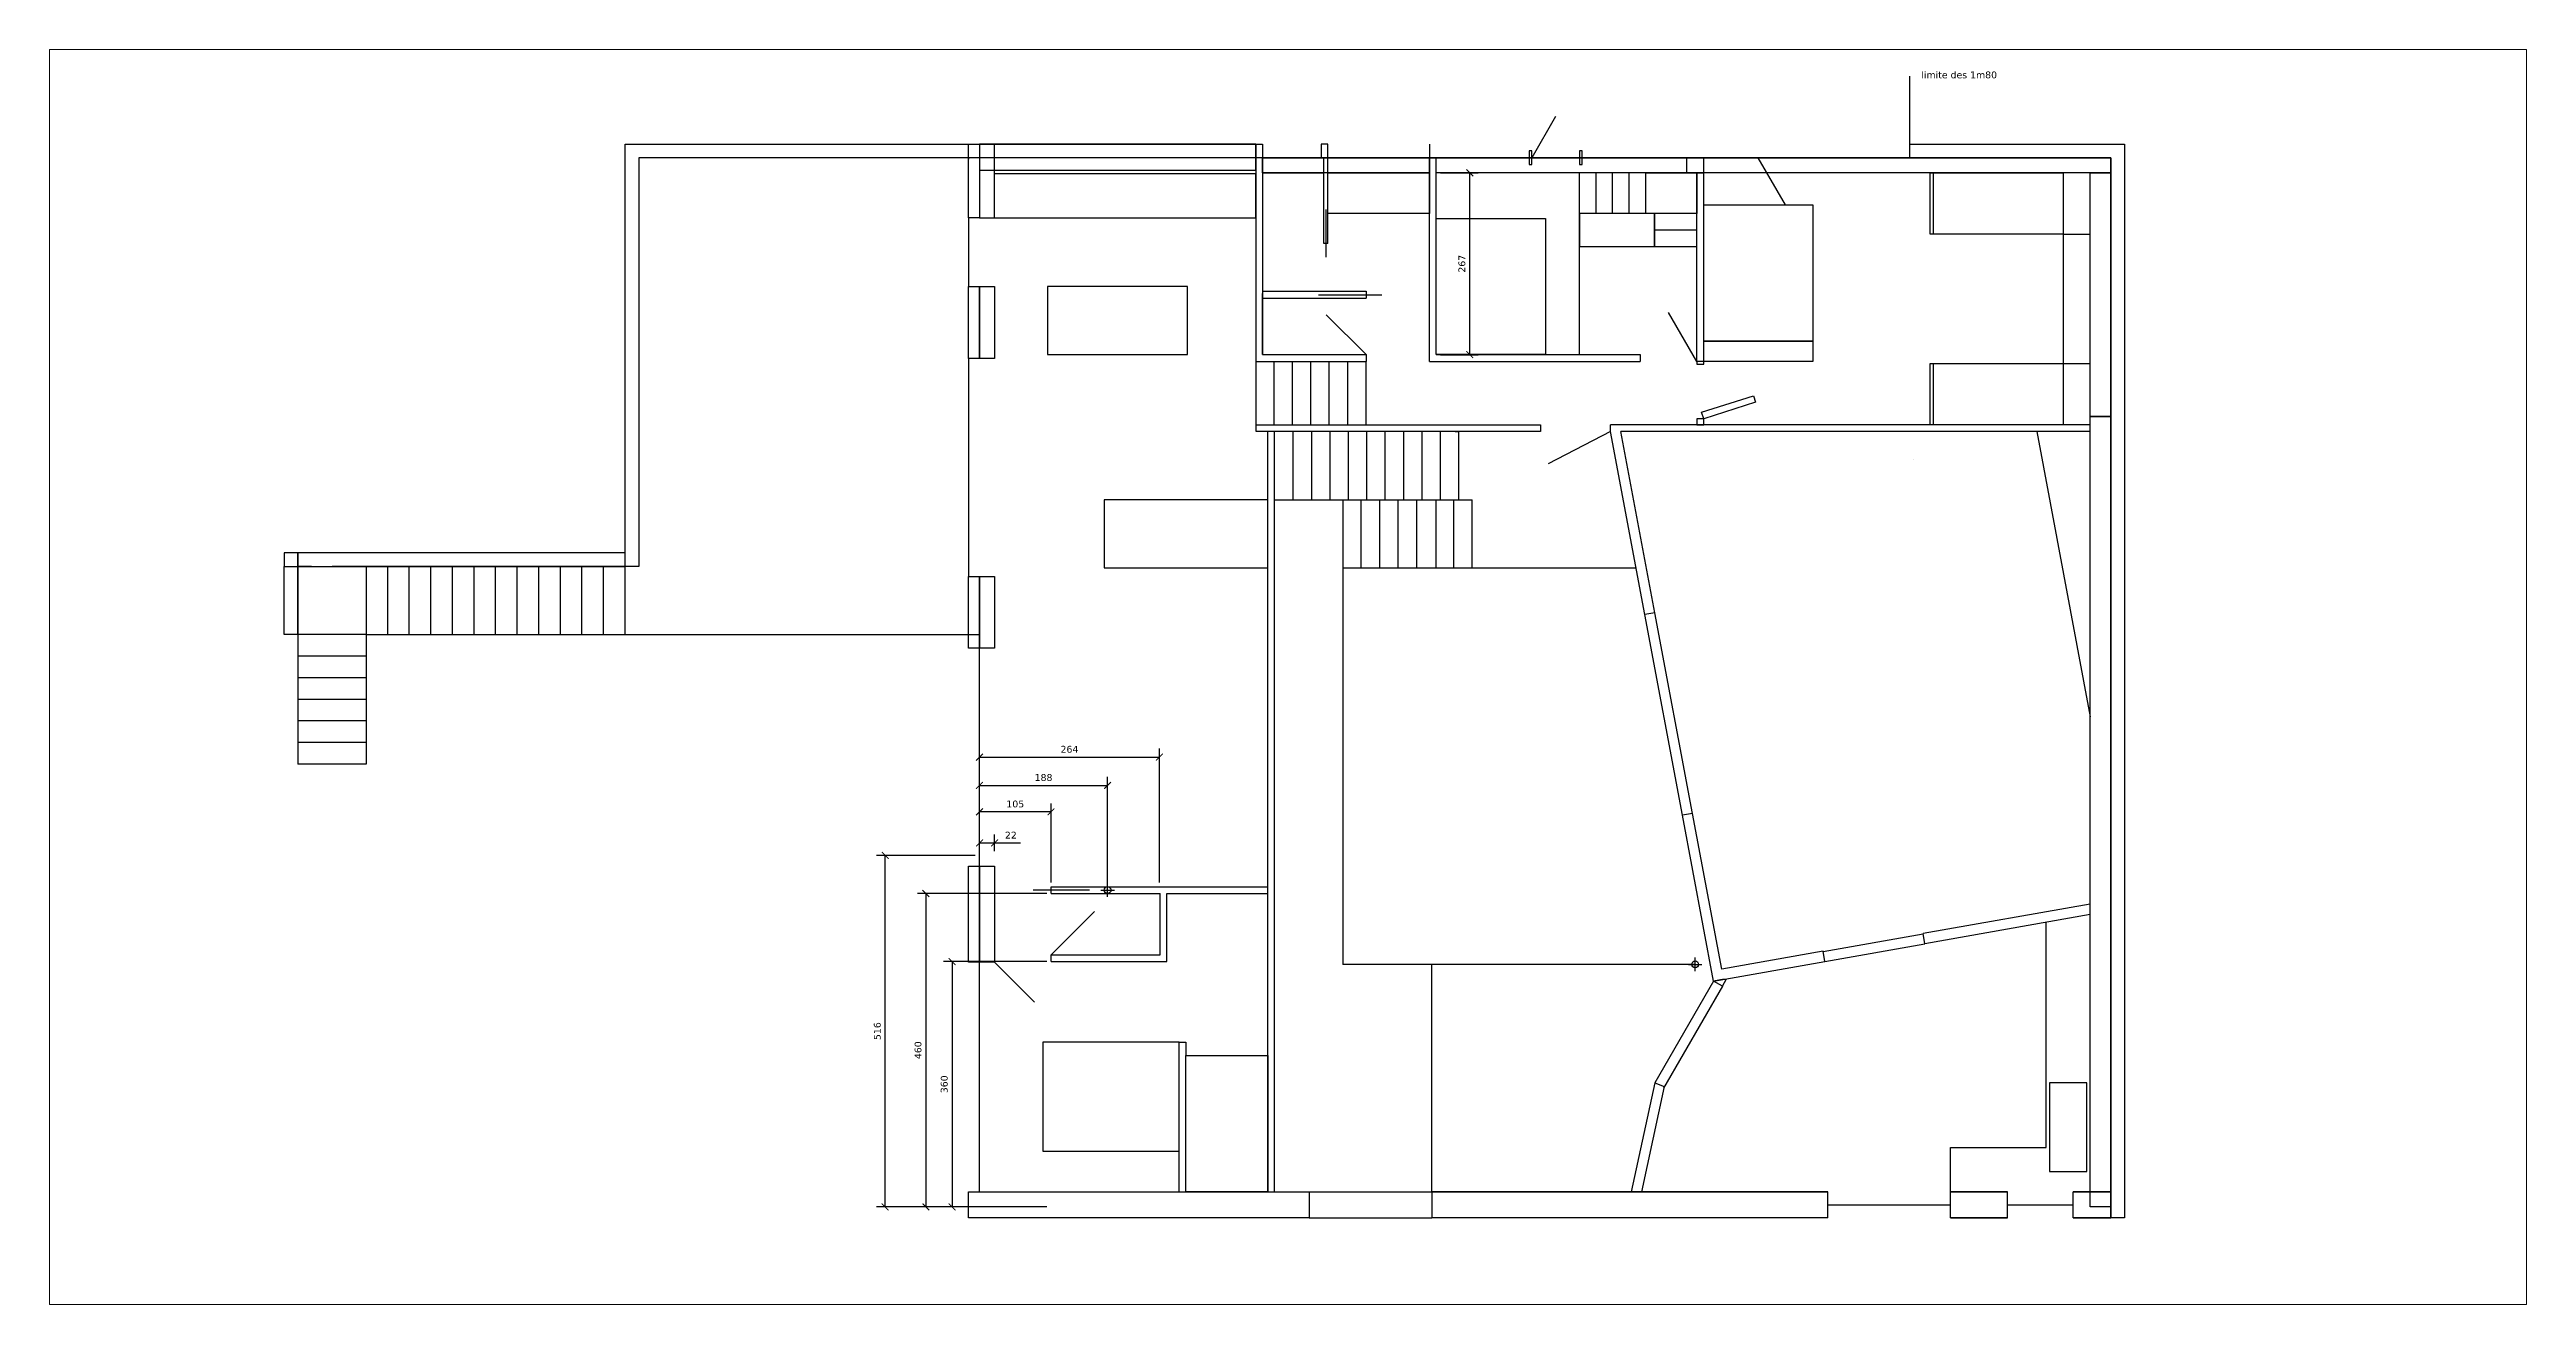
# Paper-space layout 'Etage1' of a CAD drawing. Header units: centimetres. Extents: x -60 to 303, y 22 to 206.
# The model-space entities are those that its viewports show. They can reach past a viewport. Long polylines and large blocks are cut down to what shows.
import ezdxf

# ---------------------------------------------------------------- set-up
doc = ezdxf.new("R2010")
doc.units = ezdxf.units.CM
doc.header["$PDMODE"] = 34
doc.header["$PDSIZE"] = 100
doc.linetypes.add('DOT2', pattern=[0.125, 0, -0.125])
for name, color, linetype in [('A-terrasse-exterieur', 36, 'Continuous'), ('A-Wall', 30, 'Continuous'), ('AC-Calcul ratios', 4, 'Continuous'), ('Dimensions', 6, 'Continuous'), ('I-Cloison', 11, 'Continuous'), ('I-STAIRS', 44, 'Continuous'), ('IS-Ouate', 253, 'Continuous'), ('Isolant pourtour radier', 36, 'Continuous'), ('lignes-symbolique', 51, 'DOT2'), ('Mobilier PMR', 201, 'Continuous'), ('Mur de soutenement', 1, 'Continuous'), ('Portes', 3, 'Continuous'), ('Title Block', 250, 'Continuous')]:
    doc.layers.add(name, color=color, linetype=linetype)
doc.styles.add('Seb', font='Verdana.ttf')
doc.dimstyles.new('d', dxfattribs={"dimtxt": 1, "dimasz": 1, "dimexe": 1.25, "dimexo": 0.625, "dimtad": 1, "dimdec": 1, "dimlfac": 0.1, "dimtxsty": 'Seb', "dimblk": 'ARCHTICK', "dimblk1": 'ARCHTICK', "dimblk2": 'ARCHTICK', "dimcen": 2.5, "dimclrd": 256, "dimclre": 256, "dimadec": 0, "dimazin": 0, "dimtfac": 1, "dimtdec": 1, "dimtmove": 0, "dimatfit": 3, "dimldrblk": 'ARCHTICK', "dimfxl": 1, "dimlwd": -1, "dimlwe": -1, "dimarcsym": 0})

# ---------------------------------------------------------------- blocks, each defined once
blk = doc.blocks.new('_ArchTick')
at = {"color": 0, "linetype": 'ByBlock', "const_width": 0.15}
blk.add_lwpolyline([(-0.5, -0.5), (0.5, 0.5)], dxfattribs=at)
blk = doc.blocks.new('*D2779')
at = {"layer": 'Defpoints', "color": 0, "transparency": 16777216}
for p in [(750498, 76123), (750988, 76123), (750498, 73453)]:
    blk.add_point(p, dxfattribs=at)
at = {"layer": 'Dimensions', "transparency": 16777216}
for p, q in [((750560, 76123), (751113, 76123)), ((750988, 73453), (750988, 76123)), ((750560, 73453), (751113, 73453))]:
    blk.add_line(p, q, dxfattribs=at)
at = {"layer": 'Dimensions', "transparency": 16777216, "xscale": 100, "yscale": 100, "zscale": 100}
for p, rotation in [((750988, 76123), 90), ((750988, 73453), 270)]:
    blk.add_blockref('_ArchTick', p, dxfattribs=dict(at, rotation=rotation))
at = {"layer": 'Dimensions', "color": 0, "transparency": 16777216, "insert": (750873, 74788), "char_height": 100, "attachment_point": 5, "rotation": 90, "style": 'Seb'}
blk.add_mtext('267', dxfattribs=at)
blk = doc.blocks.new('*D2797')
at = {"layer": 'Defpoints', "color": 0, "transparency": 16777216}
for p in [(743794, 66742), (743794, 65643), (744844, 65643)]:
    blk.add_point(p, dxfattribs=at)
at = {"layer": 'Dimensions', "transparency": 16777216}
for p, q in [((743794, 65706), (743794, 66867)), ((744844, 66742), (743794, 66742)), ((744844, 65706), (744844, 66867))]:
    blk.add_line(p, q, dxfattribs=at)
at = {"layer": 'Dimensions', "transparency": 16777216, "xscale": 100, "yscale": 100, "zscale": 100, "rotation": 180}
blk.add_blockref('_ArchTick', (743794, 66742), dxfattribs=at)
at = {"layer": 'Dimensions', "transparency": 16777216, "xscale": 100, "yscale": 100, "zscale": 100}
blk.add_blockref('_ArchTick', (744844, 66742), dxfattribs=at)
at = {"layer": 'Dimensions', "color": 0, "transparency": 16777216, "insert": (744319, 66857), "char_height": 100, "attachment_point": 5, "style": 'Seb'}
blk.add_mtext('105', dxfattribs=at)
blk = doc.blocks.new('*D2798')
at = {"layer": 'Defpoints', "color": 0, "transparency": 16777216}
for p in [(744014, 66286), (743794, 65943), (744014, 66103)]:
    blk.add_point(p, dxfattribs=at)
at = {"layer": 'Dimensions', "transparency": 16777216}
for p, q in [((743794, 66006), (743794, 66411)), ((743794, 66286), (744014, 66286)), ((744014, 66166), (744014, 66411)), ((744014, 66286), (744395, 66286))]:
    blk.add_line(p, q, dxfattribs=at)
at = {"layer": 'Dimensions', "transparency": 16777216, "xscale": 100, "yscale": 100, "zscale": 100, "rotation": 180}
blk.add_blockref('_ArchTick', (743794, 66286), dxfattribs=at)
at = {"layer": 'Dimensions', "transparency": 16777216, "xscale": 100, "yscale": 100, "zscale": 100}
blk.add_blockref('_ArchTick', (744014, 66286), dxfattribs=at)
at = {"layer": 'Dimensions', "color": 0, "transparency": 16777216, "insert": (744254, 66400), "char_height": 100, "attachment_point": 5, "style": 'Seb'}
blk.add_mtext('22', dxfattribs=at)
blk = doc.blocks.new('*D2799')
at = {"layer": 'Defpoints', "color": 0, "transparency": 16777216}
for p in [(745674, 67130), (743794, 65643), (745674, 65593)]:
    blk.add_point(p, dxfattribs=at)
at = {"layer": 'Dimensions', "transparency": 16777216}
for p, q in [((743794, 65706), (743794, 67255)), ((745674, 65656), (745674, 67255)), ((743794, 67130), (745674, 67130))]:
    blk.add_line(p, q, dxfattribs=at)
at = {"layer": 'Dimensions', "transparency": 16777216, "xscale": 100, "yscale": 100, "zscale": 100, "rotation": 180}
blk.add_blockref('_ArchTick', (743794, 67130), dxfattribs=at)
at = {"layer": 'Dimensions', "transparency": 16777216, "xscale": 100, "yscale": 100, "zscale": 100}
blk.add_blockref('_ArchTick', (745674, 67130), dxfattribs=at)
at = {"layer": 'Dimensions', "color": 0, "transparency": 16777216, "insert": (744734, 67245), "char_height": 100, "attachment_point": 5, "style": 'Seb'}
blk.add_mtext('188', dxfattribs=at)
blk = doc.blocks.new('*D2800')
at = {"layer": 'Defpoints', "color": 0, "transparency": 16777216}
for p in [(746434, 67545), (743794, 65643), (746434, 65643)]:
    blk.add_point(p, dxfattribs=at)
at = {"layer": 'Dimensions', "transparency": 16777216}
for p, q in [((743794, 65706), (743794, 67670)), ((746434, 65706), (746434, 67670)), ((743794, 67545), (746434, 67545))]:
    blk.add_line(p, q, dxfattribs=at)
at = {"layer": 'Dimensions', "transparency": 16777216, "xscale": 100, "yscale": 100, "zscale": 100, "rotation": 180}
blk.add_blockref('_ArchTick', (743794, 67545), dxfattribs=at)
at = {"layer": 'Dimensions', "transparency": 16777216, "xscale": 100, "yscale": 100, "zscale": 100}
blk.add_blockref('_ArchTick', (746434, 67545), dxfattribs=at)
at = {"layer": 'Dimensions', "color": 0, "transparency": 16777216, "insert": (745114, 67660), "char_height": 100, "attachment_point": 5, "style": 'Seb'}
blk.add_mtext('264', dxfattribs=at)
blk = doc.blocks.new('*D2801')
at = {"layer": 'Defpoints', "color": 0, "transparency": 16777216}
for p in [(742410, 66103), (743794, 66103), (743794, 60943)]:
    blk.add_point(p, dxfattribs=at)
at = {"layer": 'Dimensions', "transparency": 16777216}
for p, q in [((743731, 66103), (742285, 66103)), ((742410, 60943), (742410, 66103)), ((743731, 60943), (742285, 60943))]:
    blk.add_line(p, q, dxfattribs=at)
at = {"layer": 'Dimensions', "transparency": 16777216, "xscale": 100, "yscale": 100, "zscale": 100}
for p, rotation in [((742410, 66103), 90), ((742410, 60943), 270)]:
    blk.add_blockref('_ArchTick', p, dxfattribs=dict(at, rotation=rotation))
at = {"layer": 'Dimensions', "color": 0, "transparency": 16777216, "insert": (742295, 63523), "char_height": 100, "attachment_point": 5, "rotation": 90, "style": 'Seb'}
blk.add_mtext('516', dxfattribs=at)
blk = doc.blocks.new('*D2802')
at = {"layer": 'Defpoints', "color": 0, "transparency": 16777216}
for p in [(744844, 65543), (743008, 60943), (744844, 60943)]:
    blk.add_point(p, dxfattribs=at)
at = {"layer": 'Dimensions', "transparency": 16777216}
for p, q in [((744781, 65543), (742883, 65543)), ((743008, 65543), (743008, 60943)), ((744781, 60943), (742883, 60943))]:
    blk.add_line(p, q, dxfattribs=at)
at = {"layer": 'Dimensions', "transparency": 16777216, "xscale": 100, "yscale": 100, "zscale": 100}
for p, rotation in [((743008, 65543), 90), ((743008, 60943), 270)]:
    blk.add_blockref('_ArchTick', p, dxfattribs=dict(at, rotation=rotation))
at = {"layer": 'Dimensions', "color": 0, "transparency": 16777216, "insert": (742893, 63243), "char_height": 100, "attachment_point": 5, "rotation": 90, "style": 'Seb'}
blk.add_mtext('460', dxfattribs=at)
blk = doc.blocks.new('*D2803')
at = {"layer": 'Defpoints', "color": 0, "transparency": 16777216}
for p in [(744844, 64543), (743392, 60943), (744844, 60943)]:
    blk.add_point(p, dxfattribs=at)
at = {"layer": 'Dimensions', "transparency": 16777216}
for p, q in [((744781, 64543), (743267, 64543)), ((743392, 64543), (743392, 60943)), ((744781, 60943), (743267, 60943))]:
    blk.add_line(p, q, dxfattribs=at)
at = {"layer": 'Dimensions', "transparency": 16777216, "xscale": 100, "yscale": 100, "zscale": 100}
for p, rotation in [((743392, 64543), 90), ((743392, 60943), 270)]:
    blk.add_blockref('_ArchTick', p, dxfattribs=dict(at, rotation=rotation))
at = {"layer": 'Dimensions', "color": 0, "transparency": 16777216, "insert": (743277, 62743), "char_height": 100, "attachment_point": 5, "rotation": 90, "style": 'Seb'}
blk.add_mtext('360', dxfattribs=at)

msp = doc.modelspace()

# ---------------------------------------------------------------- linework, layer by layer
at = {"layer": 'A-terrasse-exterieur'}
msp.add_line((738593.72, 69343.39), (743793.72, 69343.39), dxfattribs=at)
at = {"layer": 'A-Wall'}
for p, q in [((743633.72, 60783.39), (743633.72, 61163.39)), ((743633.72, 61163.39), (748633.72, 61163.39)), ((748633.72, 61163.39), (748633.72, 60783.39)), ((750433.72, 61163.39), (756243.72, 61163.39)), ((750433.72, 61163.39), (750433.72, 60783.39)), ((756243.72, 60783.39), (756243.72, 61163.39)), ((758043.72, 61163.39), (758878.72, 61163.39)), ((758043.72, 60783.39), (758043.72, 61163.39)), ((758878.72, 60783.39), (758878.72, 61163.39)), ((759843.72, 61163.39), (760393.72, 61163.39)), ((759843.72, 60783.39), (759843.72, 61163.39)), ((760393.72, 61163.39), (760393.72, 60783.39)), ((748633.72, 60783.39), (743633.72, 60783.39)), ((756243.72, 60783.39), (750433.72, 60783.39)), ((758878.72, 60783.39), (758043.72, 60783.39)), ((760393.72, 60783.39), (759843.72, 60783.39))]:
    msp.add_line(p, q, dxfattribs=at)
for points in [[(743793.72, 75463.39), (743633.72, 75463.39), (743633.72, 76543.39), (743793.72, 76543.39), (743793.72, 75463.39)], [(743793.72, 64533.39), (743633.72, 64533.39), (743633.72, 65943.39), (743793.72, 65943.39), (743793.72, 64543.39)], [(756243.72, 61163.39), (750433.72, 61163.39)], [(758878.72, 61163.39), (758043.72, 61163.39)], [(759843.72, 60783.39), (760393.72, 60783.39), (760393.72, 61163.39), (759843.72, 61163.39)], [(758043.72, 60783.39), (758878.72, 60783.39)]]:
    msp.add_lwpolyline(points, dxfattribs=at)
for points in [[(743793.72, 76543.39), (743793.72, 76163.39), (747847.51, 76163.39), (747847.51, 76543.39)], [(743633.72, 74453.39), (743793.72, 74453.39), (743793.72, 73398.39), (743633.72, 73398.39)], [(743793.72, 69143.39), (743633.72, 69143.39), (743633.72, 70198.39), (743793.72, 70198.39)]]:
    msp.add_lwpolyline(points, close=True, dxfattribs=at)
at = {"layer": 'AC-Calcul ratios'}
for p, q in [((753556.84, 69637.93), (753053.96, 72323.39)), ((753703.19, 69663.73), (753203.6, 72323.39)), ((753703.19, 69663.73), (753556.84, 69637.93)), ((754256.57, 66717.74), (754108.56, 66691.64)), ((754564.31, 64257.82), (754108.56, 66691.64)), ((754685.7, 64433.2), (754256.57, 66717.74)), ((760093.72, 65386.78), (757639.28, 64954)), ((760093.72, 65234.47), (757665.45, 64805.57)), ((756172.76, 64695.41), (754685.7, 64433.2)), ((756199.1, 64546.08), (756172.76, 64695.41)), ((757665.61, 64804.66), (757639.28, 64954)), ((754564.31, 64257.82), (756199.1, 64546.08)), ((754721.88, 64285.65), (754564.31, 64257.82)), ((754694.22, 64182.82), (754564.31, 64257.82)), ((754694.22, 64182.82), (754757.15, 64291.82)), ((753701.49, 62763.37), (753354.45, 61163.39)), ((753843.11, 62708.66), (753507.94, 61163.39)), ((753701.49, 62763.37), (753843.11, 62708.66)), ((753354.45, 61163.39), (753507.94, 61163.39))]:
    msp.add_line(p, q, dxfattribs=at)
msp.add_lwpolyline([(759308.22, 72323.39), (760093.72, 68136.66)], dxfattribs=at)
at = {"layer": 'I-Cloison'}
for p, q in [((743793.72, 76543.39), (743793.72, 75463.39)), ((744013.72, 75463.39), (744013.72, 76543.39)), ((747847.51, 76543.39), (747847.51, 76108.39)), ((747847.51, 76343.39), (747847.51, 73353.39)), ((747947.51, 76343.39), (747847.51, 76343.39)), ((747947.51, 76543.39), (747947.51, 76343.39)), ((747947.51, 76343.39), (747947.51, 73453.39)), ((748847.51, 75083.39), (748847.51, 76343.39)), ((748907.51, 75083.39), (748907.51, 76343.39)), ((750397.51, 73353.39), (750397.51, 76343.39)), ((750497.51, 73453.39), (750497.51, 76343.39)), ((754403.32, 76343.39), (754623.32, 76343.39)), ((747947.51, 76123.39), (747947.51, 74283.39)), ((747947.51, 76123.39), (748847.51, 76123.39)), ((752597.51, 73453.39), (752597.51, 76123.39)), ((753797.51, 76123.39), (752597.51, 76123.39)), ((754320.72, 73353.39), (754320.72, 76123.39)), ((754420.72, 73353.39), (754420.72, 76123.39)), ((757743.72, 75223.39), (757743.72, 76123.39)), ((757743.72, 76123.39), (757793.72, 76123.39)), ((759693.72, 76123.39), (759693.72, 72423.39)), ((743793.72, 75463.39), (744013.72, 75463.39)), ((748907.51, 75083.39), (748847.51, 75083.39)), ((757793.72, 75223.39), (757743.72, 75223.39)), ((759693.72, 75223.39), (760093.72, 75223.39)), ((747947.51, 74383.39), (749467.51, 74383.39)), ((747947.51, 73453.39), (747947.51, 74353.39)), ((747947.51, 74283.39), (749467.51, 74283.39)), ((749467.51, 74383.39), (749467.51, 74283.39)), ((747947.51, 73453.39), (749467.51, 73453.39)), ((749467.51, 73453.39), (749467.51, 73353.39)), ((750497.51, 73453.39), (751097.51, 73453.39)), ((750497.51, 73453.39), (753490.72, 73453.39)), ((753490.72, 73453.39), (753490.72, 73353.39)), ((747847.51, 73353.39), (749467.51, 73353.39)), ((750397.51, 73353.39), (753490.72, 73353.39)), ((754420.72, 73353.39), (754320.72, 73353.39)), ((757743.72, 72423.39), (757743.72, 73323.39)), ((757743.72, 73323.39), (757793.72, 73323.39)), ((759693.72, 73323.39), (760093.72, 73323.39)), ((747856.38, 72323.39), (747856.38, 72423.39)), ((752023.96, 72423.39), (752023.96, 72323.39)), ((760093.72, 72423.39), (753053.96, 72423.39)), ((753053.96, 72323.39), (753053.96, 72423.39)), ((757793.72, 72423.39), (757743.72, 72423.39)), ((752023.96, 72323.39), (747856.38, 72323.39)), ((748023.72, 61163.39), (748023.72, 72323.39)), ((748123.72, 61163.39), (748123.72, 72323.39)), ((760093.72, 72323.39), (753203.6, 72323.39)), ((757493.72, 71908.44), (757493.72, 71908.44)), ((744843.72, 65643.39), (748023.72, 65643.39)), ((744843.72, 65543.39), (744843.72, 65643.39)), ((744843.72, 65543.39), (746443.72, 65543.39)), ((746443.72, 64643.39), (746443.72, 65543.39)), ((746543.72, 65543.39), (748023.72, 65543.39)), ((746543.72, 64543.39), (746543.72, 65543.39)), ((748023.72, 61163.39), (748023.72, 65333.39)), ((744843.72, 64643.39), (746443.72, 64643.39)), ((744843.72, 64543.39), (744843.72, 64643.39)), ((744843.72, 64543.39), (746543.72, 64543.39)), ((746723.72, 61163.39), (746723.72, 63363.39)), ((746723.72, 63363.39), (746823.72, 63363.39)), ((746823.72, 63363.39), (746823.72, 63163.39))]:
    msp.add_line(p, q, dxfattribs=at)
for points in [[(750397.51, 76123.39), (750397.51, 75523.39), (748907.51, 75523.39), (748907.51, 76123.39), (750397.51, 76123.39)], [(747847.51, 72423.39), (752023.96, 72423.39)]]:
    msp.add_lwpolyline(points, dxfattribs=at)
for points in [[(757793.72, 76123.39), (759693.72, 76123.39), (759693.72, 75223.39), (757793.72, 75223.39)], [(756020.72, 75653.39), (756020.72, 73653.39), (754420.72, 73653.39), (754420.72, 75653.39)], [(752097.51, 75453.39), (752097.51, 73453.39), (750497.51, 73453.39), (750497.51, 75453.39)], [(752597.51, 75043.39), (753697.51, 75043.39), (753697.51, 75523.39), (752597.51, 75523.39)], [(743793.72, 74453.39), (744013.72, 74453.39), (744013.72, 73398.39), (743793.72, 73398.39)], [(754420.72, 73353.39), (754420.72, 73653.39), (756020.72, 73653.39), (756020.72, 73353.39)], [(754320.72, 73353.39), (754320.72, 73313.39), (754420.72, 73313.39), (754420.72, 73353.39)], [(757793.72, 73323.39), (759693.72, 73323.39), (759693.72, 72423.39), (757793.72, 72423.39)], [(754320.72, 72513.39), (754320.72, 72423.39), (754420.72, 72423.39), (754420.72, 72513.39)], [(743793.72, 70198.39), (744013.72, 70198.39), (744013.72, 69143.39), (743793.72, 69143.39)], [(744013.72, 64533.39), (743793.72, 64533.39), (743793.72, 65943.39), (744013.72, 65943.39)], [(744723.72, 61763.39), (746723.72, 61763.39), (746723.72, 63363.39), (744723.72, 63363.39)], [(748023.72, 63163.39), (748023.72, 61163.39), (746823.72, 61163.39), (746823.72, 63163.39)]]:
    msp.add_lwpolyline(points, close=True, dxfattribs=at)
at = {"layer": 'I-STAIRS'}
for p, q in [((752597.51, 75523.39), (752597.51, 76123.39)), ((753570.72, 76123.39), (752597.51, 76123.39)), ((752840.81, 75523.39), (752840.81, 76123.39)), ((753084.12, 75523.39), (753084.12, 76123.39)), ((753327.42, 75523.39), (753327.42, 76123.39)), ((753570.72, 75523.39), (752597.51, 75523.39)), ((753697.51, 75283.39), (754320.72, 75283.39)), ((748117.51, 72423.39), (748117.51, 73353.39)), ((748387.51, 72423.39), (748387.51, 73353.39)), ((748657.51, 72423.39), (748657.51, 73353.39)), ((748927.51, 72423.39), (748927.51, 73353.39)), ((749197.51, 72423.39), (749197.51, 73353.39)), ((749467.51, 72423.39), (749467.51, 73353.39)), ((748883.72, 72323.39), (748123.72, 72323.39)), ((748393.72, 72323.39), (748393.72, 71323.39)), ((748663.72, 72323.39), (748663.72, 71323.39)), ((749153.72, 72323.39), (748883.72, 72323.39)), ((748933.72, 72323.39), (748933.72, 71323.39)), ((749423.72, 72323.39), (749153.72, 72323.39)), ((749203.72, 72323.39), (749203.72, 71323.39)), ((749693.72, 72323.39), (749423.72, 72323.39)), ((749473.72, 72323.39), (749473.72, 71323.39)), ((749963.72, 72323.39), (749693.72, 72323.39)), ((749743.72, 72323.39), (749743.72, 71323.39)), ((750233.72, 72323.39), (749963.72, 72323.39)), ((750013.72, 72323.39), (750013.72, 71323.39)), ((750503.72, 72323.39), (750233.72, 72323.39)), ((750283.72, 72323.39), (750283.72, 71323.39)), ((750773.72, 72323.39), (750503.72, 72323.39)), ((750773.73, 72323.39), (750503.73, 72323.39)), ((750553.73, 72323.39), (750553.72, 71323.39)), ((750773.72, 72323.39), (750823.72, 72323.39)), ((750823.72, 72323.39), (750823.72, 71323.39)), ((754763.32, 72323.39), (754763.32, 72323.39)), ((755333.32, 72323.39), (755333.32, 72323.39)), ((748123.72, 71323.39), (751023.72, 71323.39)), ((749123.73, 71323.39), (749123.72, 70323.39)), ((749395.15, 70323.39), (749395.15, 71323.39)), ((749666.58, 70323.39), (749666.58, 71323.39)), ((749727.51, 71323.39), (749727.51, 71323.39)), ((749938.01, 70323.39), (749938.01, 71323.39)), ((750209.44, 70323.39), (750209.44, 71323.39)), ((750493.73, 70323.39), (750493.73, 71323.39)), ((750752.3, 70323.39), (750752.3, 71323.39)), ((751023.72, 70323.39), (751023.72, 71323.39)), ((738593.72, 70343.39), (734293.72, 70343.39)), ((735110.39, 69343.39), (735110.39, 70343.39)), ((735427.06, 69343.39), (735427.06, 70343.39)), ((735743.72, 69343.39), (735743.72, 70343.39)), ((736060.39, 69343.39), (736060.39, 70343.39)), ((736377.06, 69343.39), (736377.06, 70343.39)), ((736693.72, 69343.39), (736693.72, 70343.39)), ((737010.39, 69343.39), (737010.39, 70343.39)), ((737327.06, 69343.39), (737327.06, 70343.39)), ((737643.72, 69343.39), (737643.72, 70343.39)), ((737960.39, 69343.39), (737960.39, 70343.39)), ((738277.06, 69343.39), (738277.06, 70343.39)), ((738593.72, 69343.39), (738593.72, 70343.39)), ((749123.72, 70323.39), (753428.48, 70323.39)), ((749123.72, 70323.39), (749123.72, 64503.39)), ((750293.73, 70323.39), (750293.73, 70323.39)), ((733793.72, 69343.39), (733793.72, 67443.39)), ((734793.72, 69343.39), (738593.72, 69343.39)), ((734793.72, 69343.39), (734793.72, 67443.39)), ((734793.72, 69026.72), (733793.72, 69026.72)), ((734793.72, 68710.05), (733793.72, 68710.05)), ((734793.72, 68393.39), (733793.72, 68393.39)), ((734793.72, 68076.72), (733793.72, 68076.72)), ((734793.72, 67760.05), (733793.72, 67760.05)), ((734793.72, 67443.39), (733793.72, 67443.39)), ((754295.72, 64503.39), (749123.72, 64503.39)), ((750433.72, 61163.39), (750433.72, 64503.39))]:
    msp.add_line(p, q, dxfattribs=at)
for points in [[(751897.51, 76343.39), (751897.51, 76443.39), (751857.51, 76443.39), (751857.51, 76243.39), (751897.51, 76243.39)], [(752637.51, 76343.39), (752637.51, 76443.39), (752597.51, 76443.39), (752597.51, 76243.39), (752637.51, 76243.39)], [(754420.72, 76123.39), (754420.72, 76343.39), (754170.72, 76343.39), (754170.72, 76123.39)], [(754320.72, 76123.39), (754320.72, 75523.39), (753570.72, 75523.39), (753570.72, 76123.39)], [(753697.51, 75523.39), (753697.51, 75043.39), (754320.72, 75043.39), (754320.72, 75523.39)], [(733793.72, 70343.39), (734793.72, 70343.39), (734793.72, 69343.39), (733793.72, 69343.39)]]:
    msp.add_lwpolyline(points, close=True, dxfattribs=at)
at = {"layer": 'IS-Ouate'}
for points in [[(747947.51, 76343.39), (750397.51, 76343.39), (750397.51, 76123.39), (747947.51, 76123.39), (747947.51, 76343.39)], [(750377.51, 76343.39), (760393.72, 76343.39), (760393.72, 76123.39), (750497.51, 76123.39), (750497.51, 76343.39)], [(760393.72, 72543.39), (760093.72, 72543.39), (760093.72, 76123.39), (760393.72, 76123.39), (760393.72, 72543.39)]]:
    msp.add_lwpolyline(points, dxfattribs=at)
at = {"layer": 'Isolant pourtour radier'}
msp.add_lwpolyline([(760393.72, 60943.39), (760093.72, 60943.39), (760093.72, 72543.39), (760393.72, 72543.39)], close=True, dxfattribs=at)
at = {"layer": 'lignes-symbolique'}
msp.add_line((757446.47, 76543.39), (757446.47, 80174.58), dxfattribs=at)
at = {"layer": 'Mobilier PMR'}
for p, q in [((759443.72, 61813.39), (759443.72, 65119.66)), ((758043.72, 61163.39), (758043.72, 61813.39)), ((758043.72, 61813.39), (759443.72, 61813.39))]:
    msp.add_line(p, q, dxfattribs=at)
at = {"layer": 'Mur de soutenement'}
for p, q in [((743633.72, 76343.39), (743633.72, 76323.39)), ((747947.51, 76543.39), (747947.51, 76343.39)), ((750397.51, 76543.39), (750397.51, 76343.39)), ((757446.47, 76343.39), (757446.47, 76543.39)), ((738593.72, 70543.39), (733793.72, 70543.39)), ((733793.72, 70543.39), (733793.72, 70343.39)), ((733793.72, 70343.39), (738593.72, 70343.39)), ((733993.72, 70343.39), (733793.72, 70343.39))]:
    msp.add_line(p, q, dxfattribs=at)
for points in [[(738593.72, 76343.39), (738593.72, 76543.39), (747947.51, 76543.39)], [(738793.72, 76343.39), (738793.72, 70343.39), (738593.72, 70343.39), (738593.72, 76543.39), (738793.72, 76543.39)], [(760393.72, 76343.39), (738793.72, 76343.39)], [(753833.32, 76343.39), (756133.32, 76343.39)], [(757446.47, 76543.39), (760593.72, 76543.39), (760593.72, 76343.39)], [(760393.72, 76543.39), (760593.72, 76543.39), (760593.72, 60783.39), (760393.72, 60783.39), (760393.72, 76343.39)]]:
    msp.add_lwpolyline(points, dxfattribs=at)
for points in [[(748907.51, 76343.39), (748907.51, 76543.39), (748807.51, 76543.39), (748807.51, 76343.39)], [(733593.72, 70343.39), (733793.72, 70343.39), (733793.72, 70543.39), (733593.72, 70543.39)], [(733593.72, 70343.39), (733793.72, 70343.39), (733793.72, 69343.39), (733593.72, 69343.39)]]:
    msp.add_lwpolyline(points, close=True, dxfattribs=at)
at = {"layer": 'Portes'}
for p, q in [((752247.51, 76949.6), (751897.51, 76343.39)), ((747947.51, 76343.39), (750397.51, 76343.39)), ((750497.51, 76343.39), (751857.51, 76343.39)), ((752637.51, 76343.39), (754170.72, 76343.39)), ((755220.72, 76343.39), (754420.72, 76343.39)), ((755620.72, 75650.57), (755220.72, 76343.39)), ((756020.72, 76343.39), (757446.47, 76343.39)), ((743633.72, 75463.39), (743633.72, 74453.39)), ((748877.51, 75583.39), (748877.51, 74883.39)), ((748767.51, 74333.39), (749697.51, 74333.39)), ((749467.51, 73453.39), (748880.61, 74040.28)), ((754320.72, 73353.39), (753905.72, 74072.19)), ((743633.72, 73398.39), (743633.72, 70198.39)), ((747847.51, 73353.39), (747847.51, 72423.39)), ((753053.96, 72323.39), (752137.99, 71852.32)), ((743793.72, 65943.39), (743793.72, 69483.39)), ((754108.56, 66691.64), (753556.84, 69637.93)), ((754255.99, 66719.25), (753704.27, 69665.54)), ((745409.57, 65593.39), (744579.57, 65593.39)), ((744843.72, 64643.39), (745480.12, 65279.78)), ((756173.05, 64693.8), (757639.56, 64952.38)), ((756199.1, 64546.08), (757665.61, 64804.66)), ((743793.72, 61163.39), (743793.72, 64533.39)), ((744013.72, 64533.39), (744600.62, 63946.49)), ((754564.31, 64257.82), (753701.49, 62763.37)), ((754694.22, 64182.82), (753831.4, 62688.37)), ((748633.72, 61163.39), (750433.72, 61163.39)), ((748633.72, 60783.39), (750433.72, 60783.39)), ((756243.72, 60973.39), (758043.72, 60973.39)), ((758878.72, 60973.39), (759843.72, 60973.39))]:
    msp.add_line(p, q, dxfattribs=at)
for points in [[(744013.72, 75463.39), (747847.51, 75463.39), (747847.51, 76108.39), (744013.72, 76108.39)], [(748023.72, 71323.39), (745623.72, 71323.39), (745623.72, 70323.39), (748023.72, 70323.39), (748023.72, 71323.39)]]:
    msp.add_lwpolyline(points, dxfattribs=at)
for points in [[(746847.51, 74453.39), (744793.72, 74453.39), (744793.72, 73453.39), (746847.51, 73453.39)], [(754390.48, 72608.7), (755153, 72850.7), (755183.25, 72755.38), (754420.72, 72513.39)], [(759493.72, 61463.39), (760043.72, 61463.39), (760043.72, 62763.39), (759493.72, 62763.39)]]:
    msp.add_lwpolyline(points, close=True, dxfattribs=at)
for p in [(745673.72, 65593.39), (754295.72, 64503.39)]:
    msp.add_point(p, dxfattribs=at)

# ---------------------------------------------------------------- texts
at = {"layer": 'I-Cloison', "insert": (757613.64, 77610.04), "char_height": 100, "attachment_point": 1, "style": 'Seb'}
msp.add_mtext_dynamic_manual_height_columns('limite des 1m80', width=1794.4781, gutter_width=500, heights=[0], dxfattribs=at)

# ---------------------------------------------------------------- dimensions: what is measured, and where the dimension line sits
at = {"layer": 'Dimensions'}
for base, p1, p2, picture, middle in [((750987.88, 76123.39), (750497.51, 73453.39), (750497.51, 76123.39), '*D2779', (750873, 74788.39)), ((742410.01, 66103.39), (743793.72, 60943.39), (743793.72, 66103.39), '*D2801', (742295.12, 63523.39)), ((743008.12, 60943.39), (744843.72, 65543.39), (744843.72, 60943.39), '*D2802', (742893.23, 63243.39)), ((743391.58, 60943.39), (744843.72, 64543.39), (744843.72, 60943.39), '*D2803', (743276.7, 62743.39))]:
    dim = msp.add_linear_dim(base=base, p1=p1, p2=p2, angle=90, dimstyle='d', dxfattribs=at)
    dim.commit()
    dim.dimension.update_dxf_attribs({"geometry": picture, "text_midpoint": middle})
for base, p1, p2, picture, middle in [((746433.72, 67545), (743793.72, 65643.39), (746433.72, 65643.39), '*D2800', (745113.72, 67659.89)), ((745673.72, 67130.41), (743793.72, 65643.39), (745673.72, 65593.39), '*D2799', (744733.72, 67245.3)), ((744013.72, 66286.43), (743793.72, 65943.39), (744013.72, 66103.39), '*D2798', (744254.13, 66399.97))]:
    dim = msp.add_linear_dim(base=base, p1=p1, p2=p2, dimstyle='d', dxfattribs=at)
    dim.commit()
    dim.dimension.update_dxf_attribs({"geometry": picture, "text_midpoint": middle})
dim = msp.add_linear_dim(base=(743793.72, 66741.98), p1=(744843.72, 65643.39), p2=(743793.72, 65643.39), dimstyle='d', dxfattribs=at)
dim.commit()
dim.dimension.update_dxf_attribs({"geometry": '*D2797', "text_midpoint": (744318.72, 66741.98), "dimtype": 160})

psp = doc.layouts.new('Etage1')

# ---------------------------------------------------------------- viewports
at = {"layer": 'Title Block', "view_target_point": (16313.45, 2053.84)}
psp.add_viewport(center=(121.38, 114.06), size=(363.45, 184.2193), view_center_point=(732007.17, 66667.52), view_height=18421.9325, dxfattribs=at)

doc.saveas('drawing.dxf')
